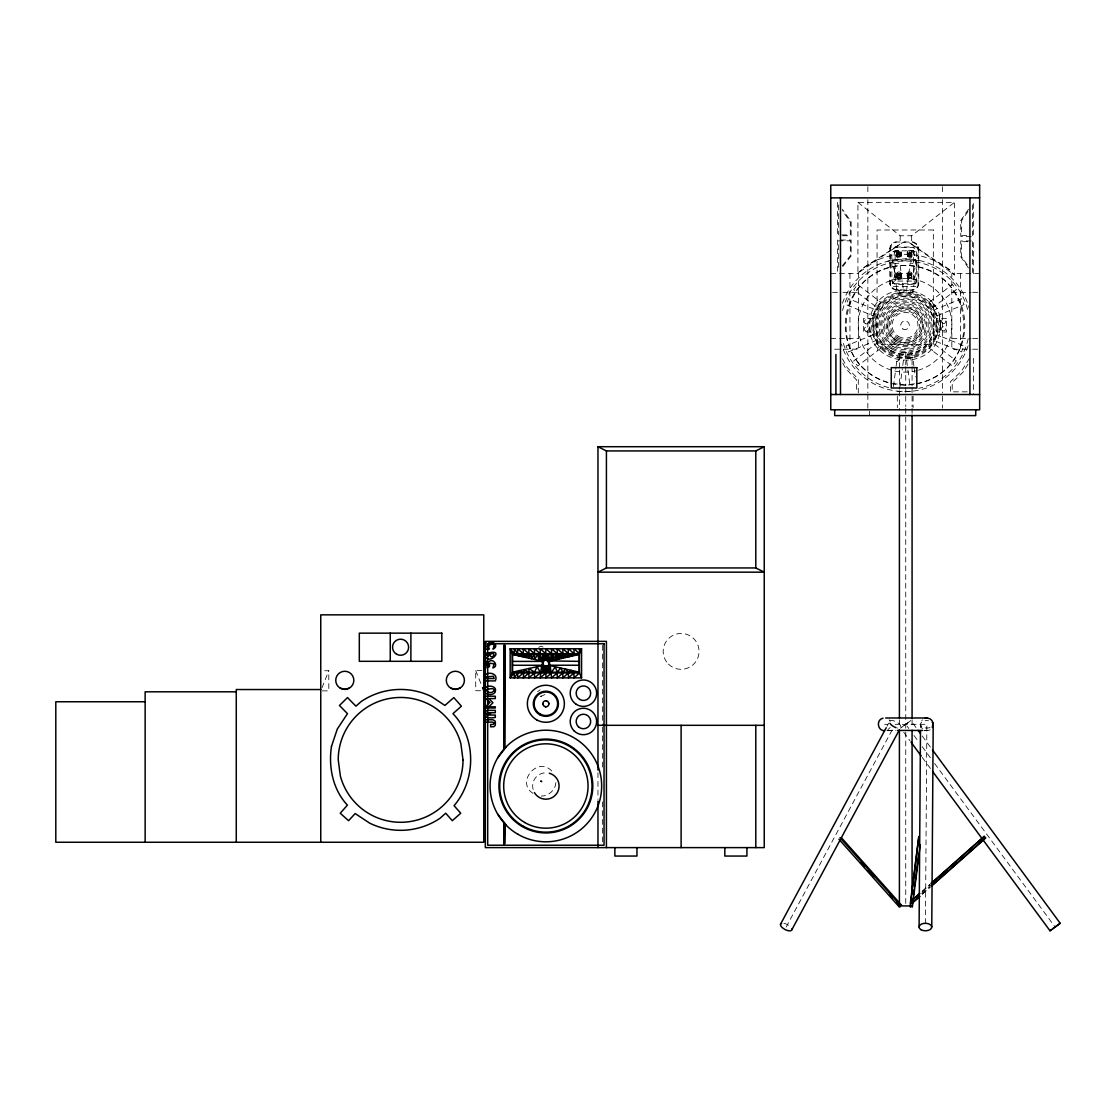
<?xml version="1.0" encoding="UTF-8"?>
<svg xmlns="http://www.w3.org/2000/svg" width="1116" height="1116" viewBox="0 0 1116 1116"><rect width="100%" height="100%" fill="white"/><g stroke="black" fill="none" stroke-linecap="round" stroke-linejoin="round"><path stroke-width="0.75" stroke-dasharray="5 3.75" d="M920.505 727.785L920.533 724.326M925.443 923.574L926.866 724.326L895.185 724.326M913.39 250.821L916.013 260.795L913.39 273.629L916.013 283.729L916.71 279.697L913.362 279.837A1.479 1.479 0 0 1 912.135 281.079L896.399 281.079A1.479 1.479 0 0 1 895.158 279.837L891.81 279.697L892.507 283.729L916.013 283.729L913.362 279.837L913.39 250.821L916.71 252.23L913.362 252.076L913.39 250.821L895.144 250.821L891.81 252.23L891.865 280.353A4.813 4.813 0 0 0 895.897 284.371L912.637 284.371A4.813 4.813 0 0 0 916.655 280.353L916.655 251.574A4.813 4.813 0 0 0 912.637 247.557L895.897 247.557A4.813 4.813 0 0 0 891.865 251.574L895.158 252.076A1.479 1.479 0 0 1 896.399 250.849L896.678 250.821M877.636 350.689L877.762 347.871L879.938 346.197L877.315 342.765L853.712 360.887L857.66 366.02L880.733 348.304L879.938 346.197L880.733 348.304M934.929 306.105L932.292 302.673L932.432 299.855M889.801 248.617L891.796 243.958L895.59 242.032L912.944 242.032L917.784 245.325L918.733 248.617L918.733 283.311L917.784 286.603L915.371 289.03L912.079 289.965L895.59 289.895L890.735 286.603L889.801 283.311L889.801 248.617A6.822 6.822 0 0 1 896.441 241.963M940.648 325.272C939.1 378.087 858.483 367.457 870.592 316.037C880.901 273.992 947.191 287.049 940.077 329.89L940.077 320.655M555.838 782.637C555.475 790.044 548.64 796.085 541.316 796.071M870.494 318.506L869.601 325.272L870.494 332.038M893.428 386.666L895.911 367.875M896.12 366.229L897.236 357.831L899.454 357.455L903.737 358.027L902.663 366.146M910.6 293.076L912.832 292.713L916.627 263.864L910.21 263.027L906.332 292.518L910.6 293.076L910.963 290.355L913.334 288.835M899.845 387.517L902.328 368.726M939.56 332.038L940.453 325.272L939.56 318.506M898.185 252.481C899.608 249.259 899.691 255.243 898.185 252.007M898.101 273.601C900.779 272.123 898.324 276.001 898.101 274.076M899.552 273.601L898.115 273.741L899.552 274.076M908.884 252.495C911.744 253.388 907.434 250.877 910.335 252.495M910.335 252.021L908.884 252.021M908.856 273.601C912.302 272.96 906.806 275.582 910.307 273.601M908.856 274.09L910.307 274.09M895.144 273.629L892.507 283.729L895.158 279.837L895.144 250.821L892.507 260.795L895.144 273.629L913.39 273.629M880.733 302.241L877.315 307.765L853.712 289.658L857.66 284.524L880.733 302.241L879.938 304.347L877.762 302.673L877.636 299.855M929.321 348.304L932.739 342.765L956.342 360.887L952.408 366.02L929.321 348.304L930.116 346.197L932.292 347.871L932.432 350.689M321.994 687.777L328.801 670.744L322.371 670.744M887.025 726.209L888.685 723.14M786.166 927.033L892.716 728.929M537.549 691.711L540.172 689.758M969.385 358.348L961.685 370.958L950.413 381.714L950.413 393.655M967.977 364.137L963.108 372.102L952.213 382.481L952.213 391.842L968.548 391.842M968.493 209.334L960.737 220.508L960.737 236.383L973.333 236.383L973.333 202.359M967.963 211.496L961.532 220.759L961.532 235.602L967.823 235.602M544.957 694.557L540.981 696.272L542.097 696.189M890.163 727.493L887.834 729.808M842.343 265.803L850.336 255.704L850.336 240.819L838.353 240.819L838.353 270.853M842.775 266.543L851.131 255.983L851.131 240.024L839.246 240.024M872.935 315.744L876.018 310.025L848.537 298.642L846.054 304.612L872.935 315.744L874.372 314.001L871.833 312.954L869.322 314.252M937.119 334.8L934.036 340.519L961.532 351.903L964.001 345.932L937.119 334.8L935.696 336.53L938.235 337.59L940.732 336.293M538.637 647.406L540.855 646.122L543.966 647.392M857.925 273.141L863.324 267.993L900.807 243.595A8.468 8.468 0 0 1 911.116 243.846L949.814 270.086L954.445 274.954L954.445 202.359L857.925 202.359L857.925 273.141L900.807 243.595M922.081 891.377L929.837 884.5M922.332 891.377L930.088 884.5M921.607 893.316L930.646 885.295M922.179 894.111L929.935 887.234M922.416 894.111L930.172 887.234M857.925 202.359L900.166 235.769L911.66 235.769L954.445 202.359M915.999 727.548L910.851 720.559L905.773 724.326L908.842 728.511M929.321 302.241L952.408 284.524L956.342 289.658L932.739 307.765L929.321 302.241L930.116 304.347L932.292 302.673M904.406 725.288L900.654 728.078L910.851 720.559M896.72 361.71L899.091 360.189L899.454 357.455L897.236 357.831M872.935 334.8L846.054 345.932L848.537 351.903L876.018 340.519L872.935 334.8L874.372 336.53L871.833 337.59L869.322 336.293M937.119 315.744L964.001 304.612L961.532 298.642L934.036 310.025L937.119 315.744L935.696 314.001L938.235 312.954L940.732 314.252M887.862 261.2L905.034 258.94L922.193 261.2M896.72 288.835L899.091 290.355L903.374 289.797M899.454 293.076L903.737 292.518L899.845 263.027L893.428 263.864L897.236 292.713L899.454 293.076L899.091 290.355M914.618 383.806L905.034 385.062L893.832 383.597M916.222 383.597C986.237 371.196 975.998 265.245 905.034 265.482C837.572 265.148 823.008 363.676 887.945 382.37M541.037 696.272L540.116 696.258M841.785 234.918L850.308 234.918L850.308 221.931L842.357 210.617M842.65 235.741L851.131 235.741L851.131 221.666L842.399 209.25M967.823 241.684L961.504 241.684L961.504 256.568L967.963 265.887M917.994 249.928L918.733 249.928M892.507 260.795L916.013 260.795M830.764 273.532L858.581 273.532L858.581 349.21L832.508 349.21M979.639 273.532L951.822 273.532L951.822 349.21L970.948 349.21M832.508 292.336L841.199 292.336M842.929 292.336L858.581 292.336M951.822 292.336L970.948 292.336M972.678 292.336L979.639 292.336M830.764 338.58L858.581 338.58M951.822 338.58L970.948 338.58M972.678 338.58L979.639 338.58M972.678 349.21L979.639 349.21M897.32 391.325L913.083 391.325M480.55 690.734L475.723 690.734L475.723 670.604L483.772 670.604M322.371 690.874L328.801 690.874L328.801 670.744M884.639 724.326L887.457 724.326M886.955 730.436L896.022 730.436M924.55 730.436L926.866 730.436M887.457 730.659L895.185 730.659M924.034 730.659L926.866 730.659M911.842 250.821L912.135 250.849A1.479 1.479 0 0 1 913.362 252.076M913.934 366.229L912.832 357.831L906.332 358.027L907.517 367.08M912.832 357.831L910.6 357.455L910.963 360.189L913.334 361.71M911.116 243.846L954.445 274.954M551.709 770.975C537.605 755.937 515.606 782.218 532.946 793.323M889.145 719.834L890.163 721.159M922.179 735.946L930.423 747.12M913.99 735.5L918.105 741.094M922.235 746.688L930.465 757.876M934.594 763.47L1055.094 927.033M903.737 732.277L909.917 740.661M922.276 757.443L930.521 768.617M968.493 267.979L960.737 256.806L960.737 240.93L973.333 240.93L973.333 274.954M842.482 358.878L847.267 367.638L858.288 379.217L858.288 392.818M842.817 363.16L845.83 368.699L856.53 379.928L856.53 392.762M475.723 670.604L481.289 684.54M914.157 367.875L915.329 376.845M907.908 370.01L910.21 387.517M939.435 316.051L940.077 325.272M895.144 250.821L895.158 252.076M973.612 358.348L973.612 393.655M972.538 204.884L972.538 235.602M972.58 241.684L972.58 272.541M960.444 273.532L960.444 349.21M942.546 186.707L942.546 194.672M942.546 199.611L942.546 392.776M942.546 396.222L942.546 408.107M913.083 396.208L913.083 407.605M912.079 364.862L912.079 352.684L899.412 352.684L899.412 368.336M912.079 366.592L912.079 385.731M912.079 387.475L912.079 406.615M912.079 408.344L912.079 413.562M912.079 719.764L912.079 728.469M911.981 252.174A2.372 1.827 0 0 1 908.424 253.751A2.372 1.827 0 0 1 908.424 250.584A2.372 1.827 0 0 1 911.981 252.174L911.981 254.392A2.372 1.827 0 0 1 908.424 255.969A2.372 1.827 0 0 1 908.424 252.816A2.372 1.827 0 0 1 911.981 254.392M911.814 255.383L911.814 256.499A2.204 1.702 0 0 1 908.508 257.963A2.204 1.702 0 0 1 908.508 255.02A2.204 1.702 0 0 1 911.814 256.499M911.953 273.769A2.372 1.827 0 0 1 908.396 275.345A2.372 1.827 0 0 1 908.396 272.178A2.372 1.827 0 0 1 911.953 273.769L911.953 275.987M911.786 276.977A2.204 1.702 0 0 1 908.48 278.442A2.204 1.702 0 0 1 908.48 275.512A2.204 1.702 0 0 1 911.786 276.977L911.786 278.079A2.204 1.702 0 0 1 908.48 279.558A2.204 1.702 0 0 1 908.48 276.615A2.204 1.702 0 0 1 911.786 278.079M911.66 235.769L911.66 244.418M911.633 254.518A2.023 1.562 0 0 1 908.591 255.857A2.023 1.562 0 0 1 908.591 253.165A2.023 1.562 0 0 1 911.633 254.518L911.633 255.299A2.079 1.59 0 0 1 908.577 256.68A2.079 1.59 0 0 1 908.577 253.918A2.079 1.59 0 0 1 911.688 255.299M911.605 276.098A2.023 1.562 0 0 1 908.577 277.452A2.023 1.562 0 0 1 908.577 274.759A2.023 1.562 0 0 1 911.605 276.098A2.106 1.618 0 0 1 908.522 277.507A2.106 1.618 0 0 1 908.522 274.703A2.106 1.618 0 0 1 911.688 276.098L911.605 276.894A2.079 1.59 0 0 1 908.55 278.275A2.079 1.59 0 0 1 908.55 275.512A2.079 1.59 0 0 1 911.66 276.894M907.587 254.518L907.406 256.499M907.559 276.098L907.378 278.079M907.238 252.174L907.238 254.392M907.21 273.769L907.21 275.987M905.746 352.684L905.746 364.834M905.746 366.564L905.746 385.676M905.746 387.405L905.746 406.517M905.746 408.247L905.746 730.436M905.746 732.18L905.746 905.913M901.296 252.16L901.296 254.392A2.372 1.827 0 0 1 897.724 255.969A2.372 1.827 0 0 1 897.724 252.816A2.372 1.827 0 0 1 901.296 254.392M901.128 255.383A2.204 1.702 0 0 1 897.808 256.847A2.204 1.702 0 0 1 897.808 253.918A2.204 1.702 0 0 1 901.128 255.383L901.128 256.499A2.204 1.702 0 0 1 897.808 257.963A2.204 1.702 0 0 1 897.808 255.034A2.204 1.702 0 0 1 901.128 256.499M901.198 273.755A2.372 1.827 0 0 1 897.641 275.345A2.372 1.827 0 0 1 897.641 272.178A2.372 1.827 0 0 1 901.198 273.755L901.198 275.987A2.372 1.827 0 0 1 897.641 277.563A2.372 1.827 0 0 1 897.641 274.397A2.372 1.827 0 0 1 901.198 275.987M900.947 254.504A2.023 1.562 0 0 1 897.906 255.857A2.023 1.562 0 0 1 897.906 253.165A2.023 1.562 0 0 1 900.947 254.504A2.106 1.618 0 0 1 897.864 255.913A2.106 1.618 0 0 1 897.864 253.109A2.106 1.618 0 0 1 901.03 254.504L900.947 255.299A2.023 1.562 0 0 1 897.906 256.652A2.023 1.562 0 0 1 897.906 253.96A2.023 1.562 0 0 1 900.947 255.299M901.03 276.977L901.03 278.093A2.204 1.702 0 0 1 897.724 279.558A2.204 1.702 0 0 1 897.724 276.615A2.204 1.702 0 0 1 901.03 278.093M900.849 276.098L900.849 276.894M900.166 235.769L900.166 244.209M899.412 370.08L899.412 389.205M899.412 390.949L899.412 410.088M899.412 719.764L899.412 728.469M897.32 396.208L897.32 407.605M896.887 254.504L896.706 256.499M896.804 276.098L896.804 276.894M896.539 252.16L896.539 254.392M896.455 273.755L896.455 275.987M896.622 276.977L896.622 278.093M869.476 411.26L869.476 415.612M867.843 186.707L867.843 194.672M867.843 199.611L867.843 392.776M867.843 394.52L867.843 408.107M849.946 273.532L849.946 349.21M838.381 204.953L838.381 234.918M837.558 202.359L837.558 235.741M837.558 240.024L837.558 273.141M602.459 645.341L602.459 725.358M602.459 727.102L602.459 770.584M602.459 801.902L602.459 841.91M597.967 772.663L597.967 799.377M533.099 789.43A13.225 13.225 0 0 1 545.864 772.788M930.005 729.808A6.333 6.277 -90 0 1 923.727 729.808M922.43 728.804A6.333 6.277 -90 0 1 922.43 719.834M889.87 720.992A6.333 2.734 28.3 0 1 899.189 723.824A6.333 2.734 28.3 0 1 897.445 728.037M783.906 923.323A6.333 2.734 28.3 0 1 789.598 926.043M930.074 727.576A6.333 3.753 0.4 0 1 920.588 724.814A6.333 3.753 0.4 0 1 928.456 720.685M863.324 267.993A71.047 71.047 0 0 1 949.814 270.086M968.116 345.751A66.332 66.332 0 0 1 841.422 344.091M842.468 303.231A66.332 66.332 0 0 1 969.107 308.1M968.2 338.636A64.379 64.379 0 0 1 918.691 388.34M888.657 387.615A64.379 64.379 0 0 1 842.622 340.533M842.566 310.499A64.379 64.379 0 0 1 968.158 311.894M891.433 370.121A46.872 46.872 0 0 1 866.937 297.972A46.872 46.872 0 0 1 943.132 297.972A46.872 46.872 0 0 1 918.621 370.121M917.157 370.54A46.872 46.872 0 0 1 892.898 370.54M887.89 382.551A59.79 59.79 0 0 1 863.575 282.181A59.79 59.79 0 0 1 962.927 310.346A59.79 59.79 0 0 1 889.55 383.025M918.733 283.311A6.822 6.822 0 0 1 912.079 289.965M912.079 241.963A6.822 6.822 0 0 1 918.733 248.617M896.441 289.965A6.822 6.822 0 0 1 889.801 283.311M898.282 252.202L899.622 252.146L898.282 252.202M905.034 291.89L896.385 293.034A33.382 33.382 0 0 0 877.692 344.412A33.382 33.382 0 0 0 932.376 344.412A33.382 33.382 0 0 0 913.669 293.034L905.034 291.89M933.339 229.994L877.064 229.994L877.064 344.607L933.339 344.607L933.339 229.994M918.022 247.013L890.484 247.013L890.484 286.603L918.022 286.603L918.022 247.013M873.214 318.506L863.519 318.506L863.519 332.038L873.702 332.038L873.214 318.506M946.549 318.506L936.352 318.506L936.352 325.272A31.332 31.332 0 0 1 889.354 352.405A31.332 31.332 0 0 1 889.354 298.125A31.332 31.332 0 0 1 936.366 325.272L936.84 332.038L946.549 332.038L946.549 318.506M898.561 336.474A12.946 12.946 0 0 0 917.966 325.272A12.946 12.946 0 0 0 898.561 314.056A12.946 12.946 0 0 0 898.561 336.474M890.428 350.564A29.197 29.197 0 0 0 934.232 325.272A29.197 29.197 0 0 0 890.428 299.981A29.197 29.197 0 0 0 890.428 350.564M902.872 329.011A4.311 4.311 0 0 0 909.345 325.272A4.311 4.311 0 0 0 902.872 321.534A4.311 4.311 0 0 0 902.872 329.011M896.399 340.213A17.256 17.256 0 0 0 922.29 325.272A17.256 17.256 0 0 0 896.399 310.332A17.256 17.256 0 0 0 896.399 340.213M882.1 348.192A32.42 32.42 0 0 0 936.352 333.656A32.42 32.42 0 0 0 896.636 293.954A32.42 32.42 0 0 0 882.1 348.192M888.671 341.636A23.143 23.143 0 0 0 927.382 331.257A23.143 23.143 0 0 0 899.036 302.91A23.143 23.143 0 0 0 888.671 341.636M892.856 346.365A24.357 24.357 0 0 0 929.377 325.272A24.357 24.357 0 0 0 892.856 304.18A24.357 24.357 0 0 0 892.856 346.365M897.808 337.771A14.438 14.438 0 0 0 919.472 325.272A14.438 14.438 0 0 0 897.808 312.773A14.438 14.438 0 0 0 897.808 337.771M897.125 338.971A15.819 15.819 0 0 0 920.853 325.272A15.819 15.819 0 0 0 897.125 311.573A15.819 15.819 0 0 0 897.125 338.971M892.688 337.618A17.451 17.451 0 0 0 921.886 329.792A17.451 17.451 0 0 0 900.514 308.407A17.451 17.451 0 0 0 892.688 337.618M891.433 348.82A27.189 27.189 0 0 0 932.223 325.272A27.189 27.189 0 0 0 891.433 301.725A27.189 27.189 0 0 0 891.433 348.82M890.61 350.243A28.835 28.835 0 0 0 933.855 325.272A28.835 28.835 0 0 0 890.61 300.302A28.835 28.835 0 0 0 890.61 350.243M889.926 351.428A30.202 30.202 0 0 0 935.236 325.272A30.202 30.202 0 0 0 889.926 299.116A30.202 30.202 0 0 0 889.926 351.428M895.702 341.44A18.665 18.665 0 0 0 923.699 325.272A18.665 18.665 0 0 0 895.702 309.104A18.665 18.665 0 0 0 895.702 341.44M894.879 342.849A20.297 20.297 0 0 0 925.331 325.272A20.297 20.297 0 0 0 894.879 307.695A20.297 20.297 0 0 0 894.879 342.849M892.033 347.774A25.989 25.989 0 0 0 931.023 325.272A25.989 25.989 0 0 0 892.033 302.771A25.989 25.989 0 0 0 892.033 347.774M894.279 343.895A21.511 21.511 0 0 0 926.531 325.272A21.511 21.511 0 0 0 894.279 306.649A21.511 21.511 0 0 0 894.279 343.895M942.532 323.277A2.162 2.162 0 0 0 945.768 321.408A2.162 2.162 0 0 0 942.532 319.539A2.162 2.162 0 0 0 942.532 323.277M942.085 330.266A2.162 2.162 0 0 0 945.698 329.304A2.162 2.162 0 0 0 943.062 326.667A2.162 2.162 0 0 0 942.085 330.266M865.36 331.006A2.162 2.162 0 0 0 868.597 329.136A2.162 2.162 0 0 0 865.36 327.267A2.162 2.162 0 0 0 865.36 331.006M865.36 323.668A2.162 2.162 0 0 0 868.597 321.799A2.162 2.162 0 0 0 865.36 319.929A2.162 2.162 0 0 0 865.36 323.668M908.55 253.416A2.106 1.618 0 0 0 911.716 252.021A2.106 1.618 0 0 0 908.55 250.612A2.106 1.618 0 0 0 908.55 253.416M908.55 255.913A2.106 1.618 0 0 0 911.716 254.518A2.106 1.618 0 0 0 908.55 253.109A2.106 1.618 0 0 0 908.55 255.913M908.047 256.582A2.204 1.702 0 0 0 911.744 255.829A2.204 1.702 0 0 0 909.038 253.751A2.204 1.702 0 0 0 908.047 256.582M907.908 277.284A2.372 1.827 0 0 0 911.884 276.461A2.372 1.827 0 0 0 908.968 274.215A2.372 1.827 0 0 0 907.908 277.284M908.089 274.759A2.106 1.618 0 0 0 911.619 274.034A2.106 1.618 0 0 0 909.038 272.039A2.106 1.618 0 0 0 908.089 274.759M897.334 274.745A2.106 1.618 0 0 0 900.863 274.02A2.106 1.618 0 0 0 898.282 272.039A2.106 1.618 0 0 0 897.334 274.745M897.334 277.256A2.106 1.618 0 0 0 900.863 276.517A2.106 1.618 0 0 0 898.282 274.536A2.106 1.618 0 0 0 897.334 277.256A2.023 1.562 0 0 0 900.779 276.503A2.023 1.562 0 0 0 898.296 274.606A2.023 1.562 0 0 0 897.39 277.2M897.362 278.024A2.079 1.59 0 0 0 900.821 277.312A2.079 1.59 0 0 0 898.282 275.359A2.204 1.702 0 0 0 897.264 278.177A2.204 1.702 0 0 0 900.961 277.41A2.204 1.702 0 0 0 898.254 275.345A2.079 1.59 0 0 0 897.362 278.024M897.236 253.458A2.372 1.827 0 0 0 901.212 252.635A2.372 1.827 0 0 0 898.296 250.403A2.372 1.827 0 0 0 897.236 253.458M897.417 253.151A2.106 1.618 0 0 0 900.961 252.425A2.106 1.618 0 0 0 898.366 250.444A2.106 1.618 0 0 0 897.417 253.151M668.428 664.062A17.94 17.94 0 0 0 698.435 656.027A17.94 17.94 0 0 0 676.463 634.055A17.94 17.94 0 0 0 668.428 664.062"/><path stroke-width="1.5" d="M919.096 927.033L920.477 731.245M931.762 927.033L933.199 724.326M534.508 672.962L528.872 677.858L529.04 668.47L534.508 672.167L534.508 677.858L540.186 672.962M545.864 672.962L540.186 677.858L541.609 665.652L543.018 672.167L543.352 665.262C542.027 650.865 556.94 670.172 543.352 665.262L512.551 665.262M548.333 660.881L579.19 661.37M546.268 660.17L546.659 654.464L547.077 660.379L547.147 654.464L548.43 661.37L579.19 654.464M545.864 660.17L546.268 654.464M551.555 672.962L545.864 677.858L546.296 666.461M543.924 660.798L544.455 654.464L541.762 661.035L543.046 654.464L540.186 660.686L540.186 648.773L510.165 648.773L510.165 677.858L581.562 677.858L581.562 648.773L541.609 648.773M543.018 672.167L543.743 665.638L543.938 672.167L543.938 665.834L544.901 672.167L544.664 666.252L545.864 672.167L547.091 666.238L546.826 672.167L547.803 665.82L547.775 672.167L548.096 665.527L548.709 672.167L550.216 665.652L551.555 677.858L557.219 672.962M910.321 903.402L918.831 836.372L910.265 906.708L912.358 906.708L920.212 844.84M912.428 903.402L913.083 898.254M913.516 894.809L914.171 889.661M914.604 886.216L918.747 853.559M512.551 661.397L543.339 661.397L544.455 654.464L544.65 660.393L545.166 654.464L545.445 660.17L545.864 648.773L551.555 653.669M551.555 654.464L550.188 660.979L548.43 654.464L548.43 661.37M540.186 654.464L538.93 660.393L537.87 654.464L534.508 659.403L534.508 648.773L540.186 653.669M523.278 653.669L517.74 648.773L517.559 655.134L518.884 654.464L518.563 655.817L516.555 654.464L514.337 654.855L514.337 648.773L517.74 653.669M557.219 654.464L555.88 659.695L555.88 654.464L553.271 660.281L553.271 654.464L551.555 660.672L551.555 648.773L557.219 653.669M573.987 653.669L568.462 648.773L567.765 657.031L567.765 654.464L567.054 657.185L567.054 654.464L565.659 657.505L565.659 654.464L562.869 658.133L562.869 648.773L568.462 653.669M528.872 672.962L523.278 677.858L524.115 669.572L528.872 672.167M562.869 654.464L561.111 658.524L561.111 654.464L559.367 658.914L559.367 654.464L557.219 659.403L557.219 648.773L562.869 653.669M514.337 653.669L510.165 648.773L512.286 653.669L512.286 672.962L510.165 677.858L514.225 672.962M512.286 653.669L579.441 653.669L581.562 648.773M534.508 672.167L537.117 666.657L540.186 672.167M780.475 924.313L886.202 727.744M791.844 929.754L899.231 730.115M838.953 839.26L899.064 906.722L900.124 905.118L901.463 905.118L841.352 837.67M551.555 672.167L555.308 666.796L557.219 672.167L557.219 677.858L562.869 672.962M568.462 654.464L569.495 656.64L570.192 654.464L572.382 655.985L573.122 654.464L575.228 655.343L575.856 654.464M534.508 654.464L531.495 658.719L531.495 654.464L528.872 658.133L528.872 648.773L534.508 653.669M517.74 672.962L514.225 677.858L514.225 672.167M497.555 758.113L506.413 746.548M523.278 654.464L521.674 656.515L521.674 654.464L520.07 656.152L520.07 654.464L519.526 656.027L518.884 654.464M557.219 672.167L560.678 668.01L562.869 672.167L562.869 677.858L568.462 672.962M562.869 672.167L565.547 669.098L568.462 672.167L568.462 677.858L573.987 672.962M528.872 654.464L526.124 657.519L526.124 654.464L523.278 656.878L523.278 648.773L528.872 653.669M542.725 663.741L542.376 665.262L542.376 661.397L542.725 662.918M911.744 900.542L919.5 893.665M931.121 883.356L984.117 836.372L985.749 837.963L931.469 886.09M911.995 900.542L919.737 893.665M931.372 883.356L984.368 836.372M931.944 884.151L934.524 881.849M939.7 877.274L947.456 870.396M952.618 865.821L956.496 862.375M979.764 841.757L983.642 838.311M911.842 903.276L919.584 896.399M931.218 886.09L984.214 839.106M912.079 903.276L919.835 896.399M523.278 672.962L517.74 677.858L517.74 672.167L519.289 670.66L523.278 672.167M932.585 771.421L1050.003 930.786L1060.2 923.281L932.474 749.924M1055.136 927.033L1060.2 923.281M1052.583 928.917L1053.811 928.01M1051.509 929.698L1050.003 930.786M549.016 662.89L549.532 661.37L549.532 665.234L549.016 663.713M568.462 672.167L571.141 670.367L573.987 672.167L573.987 677.858L579.441 672.962L579.441 648.773M597.967 770.096L597.967 446.707L606.42 450.934L755.797 450.934L764.237 446.707L764.237 847.616L485.32 847.616L485.32 641.365L606.42 641.365L606.42 847.616M606.42 567.946L597.967 572.173L764.237 572.173L755.797 567.946L606.42 567.946L606.42 450.934M349.322 688.154L344.788 689.367L340.268 688.154A9.054 9.054 0 0 1 340.268 672.474A9.054 9.054 0 0 1 353.842 680.314A9.054 9.054 0 0 1 340.268 688.154M459.876 688.154L455.356 689.367L450.822 688.154A9.054 9.054 0 0 1 450.822 672.474A9.054 9.054 0 0 1 464.409 680.314A9.054 9.054 0 0 1 450.822 688.154M882.979 718.202C875.948 719.722 877.455 731.008 884.639 730.659M543.352 665.262L512.551 672.167L579.441 672.167M830.764 197.867L979.639 197.867M830.764 394.52L979.639 394.52M597.967 446.707L764.237 446.707M579.441 654.464L512.551 654.464L543.339 661.397M548.709 672.167L548.388 665.234L579.19 665.234M512.286 672.962L579.441 672.962L581.562 677.858M320.752 689.535L236.271 689.535L236.271 842.259M236.271 691.808L145.136 691.808L145.136 842.259M145.136 701.755L55.8 701.755L55.8 842.259L483.772 842.259L483.772 614.846L320.752 614.846L320.752 842.259M885.658 717.979L926.866 717.979M597.967 725.316L764.237 725.316M897.585 730.436L922.611 730.436M899.412 905.913L912.079 905.913M899.064 906.722L900.403 906.722L896.929 902.83M545.864 700.709L548.012 701.601L548.905 703.764A3.041 3.041 0 0 1 545.864 706.819L543.715 705.912L542.822 703.764A3.041 3.041 0 0 1 545.864 700.709L546.659 700.82M545.068 706.707L545.864 706.819M548.388 665.234L579.19 672.167M575.228 655.343L573.987 654.464L573.987 648.773L579.441 653.669M540.186 648.773L545.864 653.669M840.013 837.67L900.124 905.118M861.106 862.612L864.565 866.504M868.039 870.396L873.814 876.883M889.996 895.046L892.312 897.641M497.555 813.899L506.413 825.449M918.063 730.352L920.114 733.142M910.949 742.056L921.244 756.034M482.53 687.637L483.772 690.734M548.082 661.091L547.147 654.464L547.789 660.798M548.807 702.982L548.905 703.764M542.822 703.764L542.92 704.545M912.204 905.118L912.358 906.708M910.112 905.118L910.265 906.708M545.459 666.461L545.864 672.167M975.719 409.795L975.719 415.612L834.684 415.612L834.684 409.795M969.916 197.867L969.916 394.52M912.079 415.305L912.079 718.02M912.079 730.199L912.079 888.517M899.412 415.305L899.412 718.02M899.412 730.199L899.412 902.439M840.487 197.867L840.487 394.52M835.912 354.483L835.912 394.52M755.797 450.934L755.797 567.946M755.797 725.316L755.797 847.616M746.925 847.616L746.925 856.056L724.828 856.056L724.828 847.616M681.109 725.316L681.109 847.616M636.957 847.616L636.957 856.056L614.86 856.056L614.86 847.616M597.967 801.107L597.967 847.616M579.19 653.669L579.19 672.962M512.551 653.669L512.551 672.962M410.883 633.149L410.883 661.314M390.251 633.149L390.251 661.314M549.295 773.235A13.225 13.225 0 0 1 556.354 794.048A13.225 13.225 0 0 1 534.425 792.611M925.234 718.202A6.333 6.277 -90 0 1 932.306 727.493M896.008 727.646A6.333 2.734 28.3 0 1 889.926 723.321M791.83 928.958A6.333 2.734 28.3 0 1 784.743 929.377A6.333 2.734 28.3 0 1 781.577 923.323M932.32 722.443A6.333 3.753 0.4 0 1 932.376 726.195M331.48 746.409C328.313 766.999 332.875 789.682 347.425 805.152L340.227 813.229L348.583 820.692L355.167 813.55L369.717 823.176A70.434 70.434 0 0 0 439.983 818.293L445.716 813.229L452.301 820.692L460.741 813.229L454.059 805.682C476.086 780.112 476.644 738.262 452.957 713.654L461.41 706.177L453.821 697.584L444.907 705.452L431.529 696.593A70.434 70.434 0 0 0 361.263 701.476L355.934 706.177L347.481 697.584L339.445 705.479L347.481 713.654L337.325 728.985L331.48 746.409M488.292 662.751L488.25 664.425L485.892 660.895L484.721 660.895L484.721 667.954L485.892 667.954L485.892 663.239L488.25 666.768L489.422 666.768L489.533 663.908A1.465 1.465 0 0 1 490.608 663.239L494.053 663.964L492.951 667.954C499.856 665.875 491.598 656.278 488.292 662.751M540.841 781.242L541.734 781.605L540.883 781.13M494.137 646.75L492.951 649.107C501.837 645.09 486.52 636.804 488.25 646.75L485.892 646.75L485.892 642.049L484.721 642.049L484.721 649.107L489.422 649.107C485.948 644.532 494.904 642.035 494.137 646.75M489.505 654.548C492.295 661.272 497.903 650.265 489.505 654.548M485.976 676.924L485.892 678.556L494.137 678.556L493.398 676.282L485.976 676.924M485.976 689.883C491.626 697.891 500.777 684.778 485.976 689.883M485.976 713.431L486.618 714.979L489.422 715.063L489.422 712.706L485.976 713.431M488.417 652.93C490.161 657.631 486.158 656.864 485.892 652.651L484.721 652.651C484.986 669.182 507.208 648.354 488.417 652.93M495.309 691.515C494.151 696.314 482.586 695.338 484.721 689.158C485.906 684.373 497.429 685.35 495.309 691.515M494.137 723.308L493.411 724.382L490.608 724.479L490.608 726.837L493.983 726.683L495.169 725.512A12.095 12.095 0 0 0 495.169 721.089L492.951 719.764L484.721 719.764L484.721 722.122L492.951 722.122L494.137 723.308M484.888 675.306L484.721 680.913L495.309 680.913C498.796 673.659 488.655 671.093 484.888 675.306M484.888 711.813C482.391 718.732 490.956 718.216 495.309 717.421L495.309 715.063L490.608 715.063L490.608 712.706L495.309 712.706L495.309 710.362L487.078 710.362L484.888 711.813M489.729 702.424L484.721 708.004L495.309 708.004L495.309 706.819L488.836 706.819L492.965 702.703L488.836 698.574L495.309 698.574L495.309 696.217L484.721 696.217L484.721 697.402L489.729 702.424M979.639 185.116L830.764 185.116L830.764 409.795L979.639 409.795L979.639 185.116M916.822 367.652L891.252 367.652L891.252 388.005L916.822 388.005L916.822 367.652M441.824 633.149L359.31 633.149L359.31 661.314L441.824 661.314L441.824 633.149M604.035 643.751L487.692 643.751L487.692 845.231L604.035 845.231L604.035 643.751M504.083 645.341L503.818 749.589L504.083 645.341M504.864 645.341L504.613 748.571L504.864 645.341M504.083 822.534L503.818 843.822L504.083 822.534M504.878 823.455L504.613 843.822L504.878 823.455M463.014 759.884L460.88 743.73A62.384 62.384 0 0 0 338.232 759.884L340.366 776.025A62.384 62.384 0 0 0 463.014 759.884M517.977 834.322A55.786 55.786 0 0 0 601.663 785.999A55.786 55.786 0 0 0 517.977 737.69A55.786 55.786 0 0 0 517.977 834.322M512.676 819.186A46.928 46.928 0 0 0 591.201 798.149A46.928 46.928 0 0 0 533.713 740.675A46.928 46.928 0 0 0 512.676 819.186M536.615 719.806A18.512 18.512 0 0 0 564.375 703.778A18.512 18.512 0 0 0 536.615 687.735A18.512 18.512 0 0 0 536.615 719.806M539.586 714.645A12.555 12.555 0 0 0 558.432 703.778A12.555 12.555 0 0 0 539.586 692.896A12.555 12.555 0 0 0 539.586 714.645M522.79 825.966A46.147 46.147 0 0 0 592.01 785.999A46.147 46.147 0 0 0 522.79 746.046A46.147 46.147 0 0 0 522.79 825.966M574.07 730.841A13.225 13.225 0 0 0 596.181 724.912A13.225 13.225 0 0 0 579.999 708.716A13.225 13.225 0 0 0 574.07 730.841M578.52 726.865A7.268 7.268 0 0 0 590.517 723.028A7.268 7.268 0 0 0 581.199 714.561A7.268 7.268 0 0 0 578.52 726.865M575.8 704.001A13.225 13.225 0 0 0 596.586 694.389A13.225 13.225 0 0 0 577.865 681.192A13.225 13.225 0 0 0 575.8 704.001M579.776 699.495A7.268 7.268 0 0 0 590.685 693.189A7.268 7.268 0 0 0 579.776 686.898A7.268 7.268 0 0 0 579.776 699.495M539.991 713.961A11.76 11.76 0 0 0 557.637 703.778A11.76 11.76 0 0 0 539.991 693.58A11.76 11.76 0 0 0 539.991 713.961M524.785 822.534A42.171 42.171 0 0 0 588.048 785.999A42.171 42.171 0 0 0 524.785 749.478A42.171 42.171 0 0 0 524.785 822.534M920.979 929.698A6.333 3.753 0.4 0 0 931.553 928.01A6.333 3.753 0.4 0 0 923.741 923.406A6.333 3.753 0.4 0 0 920.979 929.698M396.543 654.199A8.049 8.049 0 0 0 408.623 647.224A8.049 8.049 0 0 0 396.543 640.263A8.049 8.049 0 0 0 396.543 654.199"/></g></svg>
